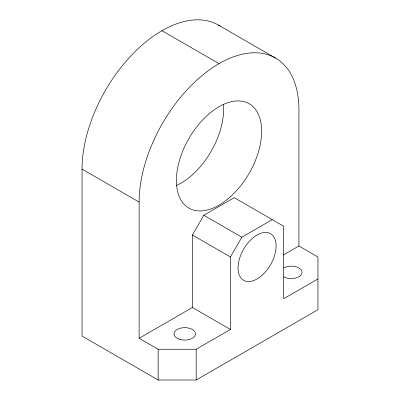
<?xml version="1.0" encoding="UTF-8"?>
<svg xmlns="http://www.w3.org/2000/svg" width="400" height="400" viewBox="0 0 400 400"><rect width="100%" height="100%" fill="white"/><g stroke="black" fill="none" stroke-linecap="round" stroke-linejoin="round"><path stroke-width="0.6" d="M161.95 30.705L219.025 63.655A113.005 65.245 -60 0 0 139.12 202.055L139.12 338.26L192.39 307.505L192.39 235.01L203.805 215.24L234.245 197.665L283.71 226.22L283.71 298.72L317.955 278.945M139.12 338.26L158.145 349.245L196.195 349.245L230.44 329.475L230.44 256.98L241.855 237.205L272.295 219.63M283.325 255.005L298.93 245.995L317.955 256.98L317.955 309.7L196.195 380L158.145 380L82.045 336.065L82.045 169.105A113.005 65.245 -60 0 1 132.4 54.305A113.005 65.245 -60 0 1 220 26.055M218.45 25.11L275.525 58.06M203.805 215.24L241.855 237.205M82.045 169.105L139.12 202.055M192.39 235.01L230.44 256.98M192.39 307.505L230.44 329.475M298.93 245.995L298.93 109.79A113.005 65.245 -60 0 0 219.025 63.655M196.195 349.245L196.195 380M158.145 349.245L158.145 380M283.71 267.965A10.76 6.215 0 0 1 298.93 267.965A10.76 6.215 0 0 1 298.93 276.75A10.76 6.215 0 0 1 283.71 276.75M223.36 104.35A60.27 34.795 -60 0 1 176.525 185.465M262 275.355A26.905 15.535 -60 0 0 270.53 233.675A26.905 15.535 -60 0 0 238.7 261.9A26.905 15.535 -60 0 0 262 275.355M179.4 339.25A10.76 6.215 0 0 0 195.54 333.865A10.76 6.215 0 0 0 179.4 328.485A10.76 6.215 0 0 0 179.4 339.25M230.055 197.09A60.27 34.795 -60 0 0 249.16 103.73A60.27 34.795 -60 0 0 177.86 166.955A60.27 34.795 -60 0 0 230.055 197.09"/></g></svg>
